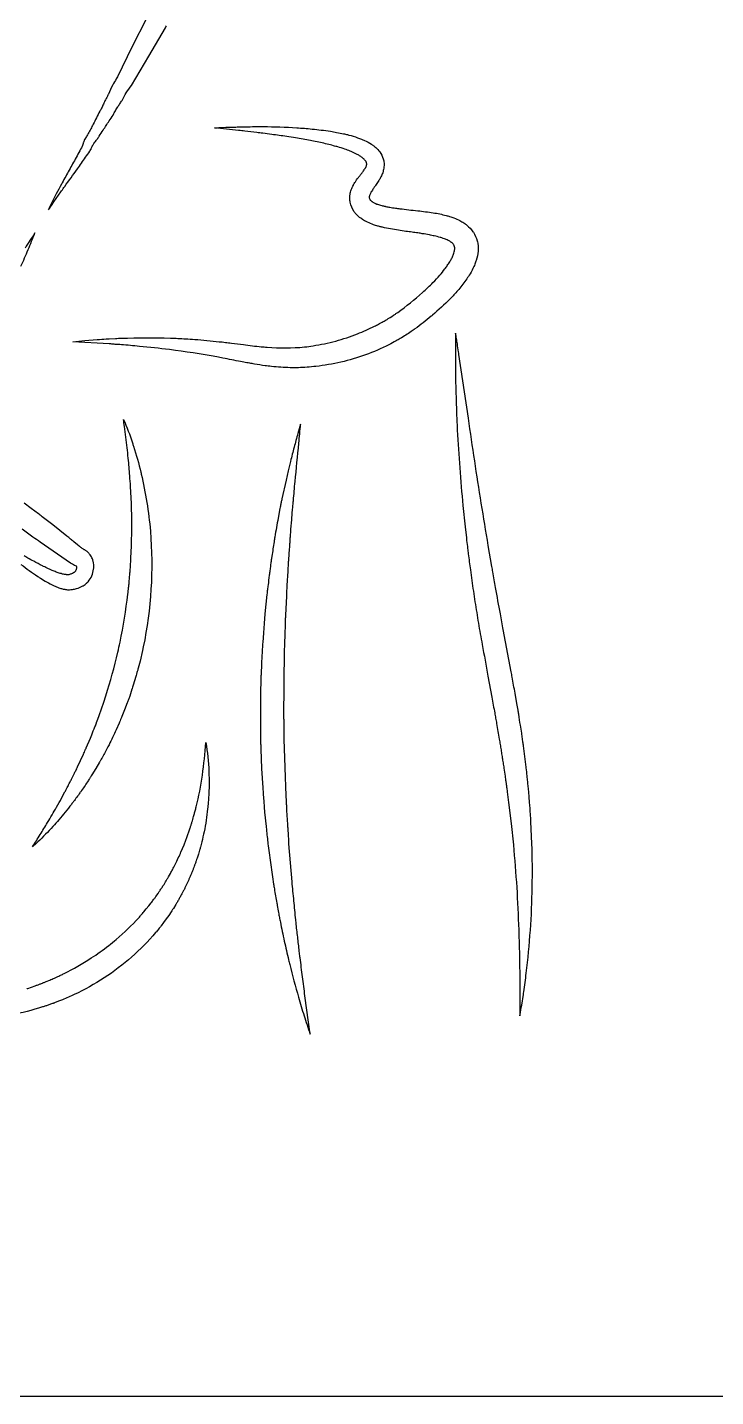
# Model space of a CAD drawing. Header units: millimetres. Extents: x 4236 to 5436, y 1579 to 2339.
# Drawn here: x 5042.6 to 5114.5, y 1579.4 to 1722.6 of the extents above; entities that cross this region are included whole.
import ezdxf

# ---------------------------------------------------------------- set-up
doc = ezdxf.new("R2010")
doc.units = ezdxf.units.MM
doc.layers.add('Default', color=70, linetype='Continuous')

msp = doc.modelspace()

# ---------------------------------------------------------------- linework, layer by layer
at = {"layer": 'Default'}
msp.add_lwpolyline([(5436.43, 1579.39), (4236.43, 1579.39), (4236.43, 2339.39), (5436.43, 2339.39)], close=True, dxfattribs=at)
for points in [[(5055.04, 1723.65), (5053.5, 1720.56), (5051.99, 1717.47, 0.004923), (5051.86, 1717.26, 0.018643), (5051.49, 1716.62, 0.028306), (5051.05, 1715.65, 0.003132), (5050.99, 1715.56, 0.013259), (5050.74, 1715.08, 0.008657), (5050.51, 1714.61, 0.01754), (5050.33, 1714.19, 0.004177), (5050.14, 1713.86, 0.004675), (5049.79, 1713.18, -0.00046), (5049.45, 1712.51, -0.004034), (5049.19, 1712.02, -0.007147), (5048.93, 1711.54, -0.005392), (5048.74, 1711.23), (5048.57, 1710.93, 0.01991), (5048.53, 1710.87, 0.014399), (5048.49, 1710.79, 0.027911), (5048.42, 1710.6, 0.007144), (5048.4, 1710.52, 0.002331), (5048.37, 1710.43, -0.001984), (5048.35, 1710.35, -0.008751), (5048.33, 1710.29, -0.002317), (5048.31, 1710.23, -0.004899), (5047.57, 1708.86, -0.001981), (5047.21, 1708.2, 0.000465), (5046.48, 1706.89, 0.00243), (5046.12, 1706.23, 0.005631), (5045.59, 1705.23, 0.012986), (5044.76, 1703.54, -0.003975), (5045.18, 1704.16, -0.004546), (5045.82, 1705.09, -0.002823), (5046.47, 1706, 0.001329), (5047.79, 1707.83, 0.00136), (5048.23, 1708.44, 0.005082), (5049.08, 1709.68, 0.026027), (5049.19, 1709.85, 0.009817), (5049.25, 1709.97, 0.009309), (5049.31, 1710.11, -0.005855), (5049.35, 1710.22, -0.007411), (5049.38, 1710.29, -0.027774), (5049.43, 1710.37), (5049.52, 1710.48), (5049.63, 1710.64, 0.005255), (5049.86, 1710.95, 0.004215), (5050.08, 1711.27, 0.005372), (5050.5, 1711.9, 0.000674), (5051.11, 1712.85, -0.005505), (5051.52, 1713.46, -0.002125), (5051.7, 1713.79, -0.007745), (5051.96, 1714.23, -0.009986), (5052.17, 1714.57, -0.014786), (5052.41, 1714.91), (5052.46, 1715.01, -0.028896), (5052.91, 1715.8, -0.023675), (5053.45, 1716.57), (5055.26, 1719.62), (5057, 1722.61, 0.001438), (5057.11, 1722.8, 0.00216)], [(5041.9, 1697.65, 0.005521), (5042.65, 1699.39, 0.007179), (5043.36, 1701.14, 0.002319), (5042.32, 1699.56, 0.000583)], [(5041.9, 1666.46, 0.01859), (5043.65, 1665.2, 0.004321), (5043.95, 1665, 0.012201), (5044.58, 1664.62, 0.02016), (5045.36, 1664.22, 0.023491), (5045.85, 1664.02, 0.011443), (5046.05, 1663.95, 0.025002), (5046.41, 1663.86, 0.004833), (5046.48, 1663.85, 0.014037), (5046.64, 1663.82, 0.052073), (5047.1, 1663.82, 0.013405), (5047.29, 1663.84, 0.033477), (5047.71, 1663.93, 0.056066), (5048.31, 1664.18, 0.011616), (5048.4, 1664.23, 0.021785), (5048.6, 1664.36, 0.019093), (5048.74, 1664.48, 0.003139), (5048.79, 1664.52, 0.016213), (5048.85, 1664.58, 0.016075), (5048.91, 1664.65, 0.073846), (5049.3, 1665.26, 0.070955), (5049.49, 1665.95, 0.009409), (5049.5, 1666.05, 0.077879), (5049.45, 1666.79, 0.022182), (5049.4, 1666.94, 0.025487), (5049.32, 1667.15, 0.074263), (5049.04, 1667.57, 0.042331), (5048.81, 1667.79, 0.010112), (5048.71, 1667.86, 0.011893), (5048.56, 1667.97, 0.000656), (5048.47, 1668.02, -0.001136), (5048.37, 1668.09, -0.002869), (5048.23, 1668.18, -0.004498), (5048.07, 1668.29, -0.005775), (5047.98, 1668.36), (5047.81, 1668.51), (5047.44, 1668.81, 0.000765), (5047.07, 1669.11, 0.00294), (5046.7, 1669.41), (5045.22, 1670.58, 0.001553), (5044.11, 1671.45, 0.001416), (5043.73, 1671.74), (5042.98, 1672.31), (5042.24, 1672.88, 0.001229)], [(5042.01, 1670.17, 0.000191), (5043.15, 1669.35, 0.002559), (5043.92, 1668.82), (5047.06, 1666.62, 0.001584), (5047.11, 1666.59, 0.003713), (5047.28, 1666.5, 0.002464), (5047.49, 1666.38), (5047.68, 1666.29, -0.038121), (5047.7, 1666.1, -0.025014), (5047.69, 1666.04, -0.040658), (5047.66, 1665.9, -0.037517), (5047.61, 1665.79, -0.027083), (5047.55, 1665.7, -0.015811), (5047.45, 1665.62, -0.015063), (5047.39, 1665.58, -0.043053), (5047.18, 1665.47, -0.021496), (5047.05, 1665.43, -0.020651), (5046.89, 1665.38, -0.020145), (5046.77, 1665.37, -0.02691), (5046.65, 1665.38, -0.011718), (5046.57, 1665.39, -0.012461), (5046.45, 1665.41, -0.014383), (5046.24, 1665.45, -0.004822), (5046.12, 1665.49, -0.012599), (5045.89, 1665.55, -0.007074), (5045.69, 1665.62, -0.011635), (5045.28, 1665.78, -0.010295), (5044.77, 1666.01, -0.006372), (5044.25, 1666.25, -0.001394), (5044.15, 1666.3, -0.009804), (5043.23, 1666.78, -0.003257), (5042.62, 1667.12, -0.003146), (5042.22, 1667.35, -0.002896)], [(5042.51, 1622.06, 0.001484), (5042.61, 1622.09), (5043.39, 1622.37, 0.007133), (5043.53, 1622.42, 0.004422), (5043.68, 1622.47, 0.001), (5043.96, 1622.59, -0.003727), (5044.15, 1622.66, -0.001506), (5044.25, 1622.7, 0.000936), (5044.39, 1622.75, 0.002489), (5044.54, 1622.81), (5044.91, 1622.97, 0.008799), (5045.39, 1623.17, 0.003395), (5045.67, 1623.3, 0.002218), (5046.04, 1623.48, 0.000536), (5046.41, 1623.65, 0.029433), (5049.24, 1625.28, 0.025206), (5051.07, 1626.58, 0.009631), (5051.86, 1627.22, 0.034974), (5054.2, 1629.49, 0.010726), (5054.34, 1629.64, 0.005916), (5054.47, 1629.79, 0.001087), (5054.61, 1629.94, -0.003337), (5054.74, 1630.1), (5055, 1630.41), (5055.26, 1630.73), (5055.51, 1631.05, -0.004008), (5055.75, 1631.38, -0.001887), (5055.81, 1631.46, 0.001179), (5055.91, 1631.58, 0.004937), (5056, 1631.71), (5056.23, 1632.04, 0.008474), (5056.4, 1632.3, 0.003017), (5056.52, 1632.47, 0.00084), (5056.68, 1632.72, 0.008368), (5056.79, 1632.9, 0.002638), (5056.85, 1632.98, 0.002233), (5057.01, 1633.25, -0.003667), (5057.11, 1633.42, 0.007245), (5057.19, 1633.55, 0.003058), (5057.25, 1633.64, 0.002102), (5057.32, 1633.78), (5057.53, 1634.13, 0.002876), (5057.62, 1634.31, 0.001668), (5057.72, 1634.5, 0.000924), (5057.91, 1634.86, 0.001908), (5058.19, 1635.42, 0.007089), (5058.49, 1636.07, 0.00446), (5058.62, 1636.35), (5058.78, 1636.73), (5058.94, 1637.12, 0.003597), (5059.01, 1637.31, 0.002249), (5059.09, 1637.51, 0.001804), (5059.24, 1637.89, 0.003201), (5059.31, 1638.09, 0.002098), (5059.38, 1638.29, 0.000896), (5059.51, 1638.68, -0.001492), (5059.58, 1638.88, 0.001333), (5059.67, 1639.18, 0.004672), (5059.77, 1639.48, 0.008312), (5059.94, 1640.08, 0.003606), (5060.05, 1640.48, 0.002062), (5060.16, 1640.89, 0.000646), (5060.21, 1641.09, 0.024814), (5060.86, 1644.41, 0.020694), (5061.21, 1647.82, -0.032984), (5061.54, 1644.81, -0.004306), (5061.55, 1644.37, -0.009554), (5061.56, 1643.5, -0.005267), (5061.55, 1642.85, -0.00144), (5061.54, 1642.63, -0.009984), (5061.47, 1641.54, -0.005071), (5061.41, 1640.88, -0.022359), (5061.04, 1638.49, -0.011691), (5060.79, 1637.42, -0.003674), (5060.66, 1636.88, -0.007398), (5060.56, 1636.56), (5060.44, 1636.14), (5060.3, 1635.71, -0.007379), (5060.21, 1635.45, -0.002512), (5060.16, 1635.29, -0.000235), (5060.05, 1634.98, 0.000772), (5060.01, 1634.87, -0.007917), (5059.91, 1634.61, -0.002482), (5059.85, 1634.46, 0.000703), (5059.73, 1634.15, 0.00124), (5059.68, 1634.05, -0.001492), (5059.46, 1633.53, -0.003382), (5059.33, 1633.23), (5059.14, 1632.82, -0.002058), (5059.06, 1632.67, -0.00291), (5059.02, 1632.57, -0.006673), (5058.94, 1632.42, -0.00016), (5058.79, 1632.12, -0.003955), (5058.65, 1631.88, -0.007521), (5058.52, 1631.63, -0.001063), (5058.35, 1631.34, -0.006566), (5058.16, 1631, -0.004375), (5058.07, 1630.86), (5057.83, 1630.47, -0.004031), (5057.77, 1630.38, -0.002043), (5057.71, 1630.29, 0.000605), (5057.59, 1630.1), (5057.34, 1629.72), (5057.08, 1629.36), (5056.81, 1629), (5056.54, 1628.64, 0.002136), (5056.47, 1628.55, 0.000988), (5056.33, 1628.38, -0.003385), (5056.19, 1628.2, -0.007766), (5056.05, 1628.03, -0.005526), (5055.97, 1627.94, -0.073578), (5050.6, 1623.2, -0.031064), (5047.47, 1621.45, -0.001226), (5046.86, 1621.18, -0.006125), (5046.24, 1620.91, -0.006585), (5045.82, 1620.75), (5045.41, 1620.58, -0.003097), (5045.3, 1620.54, -0.001624), (5045.2, 1620.51, 0.000511), (5044.99, 1620.43), (5044.57, 1620.28, -0.001482), (5044.41, 1620.23, -0.007195), (5044.22, 1620.17, -0.004686), (5044.14, 1620.15, -0.029583), (5040.91, 1619.32, -0.001797)]]:
    msp.add_lwpolyline(points, format="xyb", dxfattribs=at)
for points in [[(5078.02, 1708.21, 0.025742), (5078.03, 1708.28, 0.049808), (5078.04, 1708.38, 0.068228), (5078.01, 1708.49, 0.034111), (5077.96, 1708.61, 0.026577), (5077.9, 1708.69, 0.01555), (5077.85, 1708.75, 0.017523), (5077.76, 1708.85, 0.008916), (5077.7, 1708.9, 0.029097), (5077.41, 1709.12, 0.019024), (5077.13, 1709.3, 0.016509), (5076.82, 1709.46, 0.017545), (5076.29, 1709.7, 0.013291), (5075.74, 1709.91, 0.01196), (5075.01, 1710.13, 0.005087), (5074.57, 1710.26, 0.013204), (5073.22, 1710.59, 0.005043), (5072.46, 1710.75, 0.001681), (5072.15, 1710.81, 0.007554), (5070.6, 1711.08, 0.003695), (5069.67, 1711.23, 0.004598), (5068.11, 1711.44, 0.001827), (5067.17, 1711.57, 0.001293), (5066.54, 1711.64, 0.001728), (5065.28, 1711.79, 0.000579), (5064.65, 1711.86), (5063.39, 1712), (5062.75, 1712.06), (5062.12, 1712.13, -0.004332), (5063.07, 1712.18, -0.002249), (5064.03, 1712.21, -0.000573), (5064.66, 1712.23, -0.00171), (5065.62, 1712.25, -0.003099), (5066.57, 1712.26, -0.002888), (5067.21, 1712.26, -0.014034), (5070.72, 1712.14, -0.008076), (5072.32, 1712.01, -0.014681), (5074.25, 1711.77, -0.005931), (5074.89, 1711.66, -0.012732), (5075.62, 1711.51, -0.005236), (5076.02, 1711.42, -0.001821), (5076.18, 1711.38, -0.019735), (5077.07, 1711.1, -0.010603), (5077.48, 1710.95, -0.010404), (5077.8, 1710.81, -0.039391), (5078.54, 1710.41, -0.016355), (5078.78, 1710.24, -0.015057), (5078.98, 1710.07, -0.051109), (5079.4, 1709.62, -0.088098), (5079.76, 1708.88, -0.023599), (5079.81, 1708.69, -0.056761), (5079.85, 1708.19, -0.055548), (5079.77, 1707.66, -0.039269), (5079.62, 1707.22, -0.017223), (5079.51, 1706.99, -0.007032), (5079.44, 1706.85, -0.014781), (5079.24, 1706.53, -0.007653), (5079.1, 1706.31, -0.003969), (5078.95, 1706.1, 0.002062), (5078.78, 1705.85, 0.004632), (5078.69, 1705.73, 0.009826), (5078.56, 1705.52, 0.010685), (5078.48, 1705.39, 0.011175), (5078.42, 1705.28, 0.026883), (5078.35, 1705.12, 0.02626), (5078.32, 1705.01, 0.021353), (5078.3, 1704.95, 0.019352), (5078.3, 1704.85, 0.050261), (5078.31, 1704.75, 0.084793), (5078.41, 1704.58, 0.032209), (5078.46, 1704.52, 0.02914), (5078.56, 1704.44, 0.01561), (5078.63, 1704.39, 0.017782), (5078.73, 1704.33, 0.017106), (5078.87, 1704.25, 0.01258), (5079, 1704.2, 0.013208), (5079.17, 1704.13, 0.01067), (5079.36, 1704.07, 0.011049), (5079.61, 1704, 0.010342), (5079.95, 1703.92, 0.001724), (5080.02, 1703.9, 0.008859), (5080.45, 1703.82, 0.008168), (5081.04, 1703.73, 0.003911), (5081.49, 1703.67, 0.002565), (5082.42, 1703.56, -0.000743), (5083.37, 1703.46, -0.004109), (5084.17, 1703.36, -0.007162), (5084.99, 1703.25, -0.010598), (5085.66, 1703.12, -0.015118), (5086.35, 1702.96, -0.007857), (5086.7, 1702.86, -0.015299), (5087.14, 1702.71, -0.029662), (5087.78, 1702.43, -0.025795), (5088.19, 1702.18, -0.024948), (5088.51, 1701.94, -0.070475), (5089.14, 1701.26, -0.005455), (5089.18, 1701.21, -0.082334), (5089.58, 1700.3, -0.006025), (5089.6, 1700.24, -0.065662), (5089.68, 1699.36, -0.008458), (5089.67, 1699.24, -0.057228), (5089.48, 1698.27, -0.018739), (5089.34, 1697.88, -0.010832), (5089.23, 1697.61, -0.027268), (5088.83, 1696.86, -0.015673), (5088.49, 1696.33, -0.024839), (5087.65, 1695.22, -0.015969), (5086.85, 1694.34, -0.001813), (5086.73, 1694.22, -0.023365), (5084.9, 1692.53, -0.001292), (5084.77, 1692.42, -0.017823), (5083.08, 1691.1, -0.005043), (5082.67, 1690.82, -0.016691), (5081.54, 1690.09, -0.004309), (5081.1, 1689.84, -0.011899), (5080.36, 1689.44, -0.031789), (5077.9, 1688.38, -0.028982), (5075.34, 1687.62, -0.030794), (5072.72, 1687.17, -0.020971), (5070.89, 1687.04, -0.010983), (5070.05, 1687.04, -0.022284), (5068.07, 1687.17, -0.006357), (5067.41, 1687.24, -0.010276), (5066.29, 1687.42, -0.002819), (5065.81, 1687.5, -0.002174), (5065.18, 1687.62, -0.000648), (5064.86, 1687.68, 0.000968), (5063, 1688.04, 0.001598), (5062.38, 1688.16, 0.013883), (5057.41, 1688.93, 0.008308), (5054.28, 1689.27, 0.003991), (5052.39, 1689.44, 0.003454), (5052.07, 1689.46, 0.001438), (5051.76, 1689.48, -0.001877), (5051.29, 1689.52, -0.001297), (5051.13, 1689.53), (5049.86, 1689.61), (5048.59, 1689.67), (5047.96, 1689.7), (5047.33, 1689.73, -0.00379), (5048.59, 1689.87), (5049.86, 1689.98, -0.001422), (5050.81, 1690.04, -0.001331), (5051.13, 1690.06), (5051.77, 1690.1, -0.001403), (5052.08, 1690.11, -0.002386), (5052.32, 1690.12, -0.001018), (5052.4, 1690.12, -0.018216), (5057.51, 1690.14, -0.005771), (5059.11, 1690.06, -0.002657), (5060.07, 1690, -0.005329), (5061.34, 1689.89, -0.003943), (5062.62, 1689.76, -0.003509), (5063.26, 1689.69, -0.002205), (5063.89, 1689.61, -0.001791), (5065.15, 1689.45, 0.003399), (5066.08, 1689.33, 0.004658), (5067.01, 1689.23, 0.003879), (5067.62, 1689.18, 0.047398), (5071.54, 1689.21, 0.011457), (5072.43, 1689.33, 0.015824), (5073.62, 1689.55, 0.011737), (5074.79, 1689.83, 0.028754), (5077.07, 1690.58, 0.02201), (5078.85, 1691.37, 0.005828), (5079.25, 1691.58, 0.010441), (5079.77, 1691.86, 0.00513), (5080.16, 1692.09, 0.001258), (5080.28, 1692.17, 0.013085), (5081.03, 1692.65, 0.003709), (5081.27, 1692.82, 0.029128), (5083.88, 1694.91, 0.015447), (5084.96, 1695.95, 0.014233), (5085.66, 1696.71, 0.017132), (5086.21, 1697.38, 0.01033), (5086.46, 1697.72, 0.015479), (5086.72, 1698.12, 0.016996), (5086.91, 1698.46, 0.009967), (5086.99, 1698.63, 0.033937), (5087.15, 1699.03, 0.027328), (5087.21, 1699.28, 0.024062), (5087.23, 1699.43, 0.040999), (5087.23, 1699.6, 0.027439), (5087.22, 1699.69, 0.066469), (5087.14, 1699.89, 0.041824), (5087.07, 1699.98, 0.033742), (5086.97, 1700.09, 0.019501), (5086.88, 1700.15, 0.016278), (5086.78, 1700.22, 0.017319), (5086.65, 1700.3, 0.020168), (5086.44, 1700.41, 0.011837), (5086.27, 1700.48, 0.012256), (5086.03, 1700.57, 0.011939), (5085.71, 1700.67, 0.013803), (5085.09, 1700.82, 0.008206), (5084.59, 1700.93, 0.007775), (5083.84, 1701.06, 0.002947), (5083.39, 1701.13, 0.001957), (5082.77, 1701.22, 0.000588), (5082.14, 1701.3, -0.003219), (5081.34, 1701.42, -0.007871), (5080.53, 1701.56, -0.011998), (5079.7, 1701.73, -0.002792), (5079.53, 1701.77, -0.006491), (5079.19, 1701.86, -0.012988), (5078.75, 1702, -0.025851), (5078.13, 1702.25, -0.017652), (5077.82, 1702.41, -0.030114), (5077.41, 1702.67, -0.046674), (5076.96, 1703.06, -0.036981), (5076.72, 1703.36, -0.10248), (5076.31, 1704.34, -0.023687), (5076.28, 1704.54, -0.022702), (5076.26, 1704.78, -0.008497), (5076.26, 1704.88, -0.002274), (5076.27, 1704.95, -0.006699), (5076.28, 1705.05, -0.008716), (5076.29, 1705.15, -0.005533), (5076.32, 1705.34, -0.015798), (5076.34, 1705.4, -0.044388), (5076.52, 1705.9, -0.018646), (5076.64, 1706.15, -0.005908), (5076.69, 1706.24, -0.019344), (5076.9, 1706.57, -0.009254), (5077.05, 1706.79, -0.002042), (5077.11, 1706.86, -0.002187), (5077.21, 1706.99, -0.00132), (5077.41, 1707.25, 0.003584), (5077.59, 1707.48, 0.006587), (5077.71, 1707.65, 0.010482), (5077.82, 1707.81, 0.012754), (5077.89, 1707.93, 0.009456), (5077.93, 1708, 0.02477), (5078, 1708.15, 0.014469)], [(5092.58, 1643.69, -0.004125), (5092.63, 1643.34, -0.000779), (5092.68, 1642.93, 0.002448), (5092.72, 1642.65), (5092.87, 1641.55), (5093.13, 1639.34), (5093.36, 1637.12, -0.015426), (5093.92, 1628.21, -0.003879), (5093.99, 1625.97, -0.004155), (5094.03, 1622.6, -0.002165), (5094.03, 1619.22, 0.000677), (5094.06, 1619.36, 0.005926), (5094.23, 1620.33), (5094.41, 1621.44, 0.000771), (5094.45, 1621.72, 0.0066), (5094.71, 1623.68, 0.014076), (5095.14, 1628.18, 0.025451), (5095.3, 1637.24), (5095.2, 1639.51, 0.001215), (5095.09, 1641.21, 0.001023), (5095.04, 1641.77, -0.00063), (5095.02, 1642.06, -0.000145), (5094.95, 1642.9, 0.00223), (5094.89, 1643.47, 0.004124), (5094.83, 1644.03, -0.000594), (5094.8, 1644.32, -0.000219), (5094.71, 1645.16, 0.001939), (5094.64, 1645.73, 0.003507), (5094.57, 1646.29, 0.000768), (5094.5, 1646.85, 0.001721), (5094.43, 1647.41, 0.000847), (5094.41, 1647.55, 0.001731), (5094.35, 1647.97, -0.000672), (5094.27, 1648.53, 0.000953), (5094.23, 1648.81, 0.002102), (5094.1, 1649.65, 0.000777), (5093.92, 1650.77, 0.002885), (5093.86, 1651.19, 0.001422), (5093.74, 1651.89), (5093.54, 1653, 0.000492), (5093.24, 1654.66, 0.001223), (5093.14, 1655.22), (5092.31, 1659.63, -0.002232), (5092, 1661.28, -0.000767), (5091.5, 1664.03, -0.001108), (5091.21, 1665.68, -0.001342), (5091.12, 1666.24), (5090.74, 1668.44, -0.001752), (5090.01, 1672.86, -0.001809), (5089.32, 1677.3, -0.001099), (5088.66, 1681.74), (5087.67, 1688.41, -0.000538), (5087.63, 1688.69, -0.000391), (5087.51, 1689.53, 0.001368), (5087.42, 1690.08, 0.002585), (5087.33, 1690.64, 0.001301), (5087.33, 1690.36, 0.001992), (5087.32, 1689.79, 0.00085), (5087.31, 1688.95, -0.001063), (5087.3, 1688.38, 0.001769), (5087.3, 1687.54, 0.001679), (5087.32, 1686.13, 0.007032), (5087.45, 1681.62, 0.001737), (5087.5, 1680.49, 0.011129), (5088.09, 1672.62), (5088.32, 1670.37), (5088.45, 1669.25, 0.000609), (5088.48, 1668.97, 0.002274), (5088.58, 1668.13, 0.001299), (5088.65, 1667.57, 0.003068), (5088.87, 1665.89, 0.001877), (5089.18, 1663.65, 0.004344), (5089.53, 1661.42, 0.001411), (5089.71, 1660.31, 0.000826), (5089.9, 1659.19, 0.001255), (5090.1, 1658.08, 0.000709), (5090.71, 1654.77), (5091.12, 1652.56, -0.000689), (5091.41, 1650.91, -0.001267), (5091.51, 1650.36, -0.000382), (5091.61, 1649.81, -0.001343), (5091.75, 1648.99, -0.002733), (5091.89, 1648.16, 0.00035), (5091.94, 1647.89, -0.000953), (5092.03, 1647.34, -0.001718), (5092.07, 1647.06, 0.001754), (5092.16, 1646.51, 0.000763), (5092.24, 1645.96, -0.001772), (5092.29, 1645.69, -0.002749), (5092.37, 1645.14, -0.001337), (5092.49, 1644.31, 0.001233), (5092.57, 1643.76, -0.001195)], [(5046.84, 1643.31, -0.00282), (5046.88, 1643.4, -0.003345), (5047.01, 1643.64, 0.002751), (5047.09, 1643.8, 0.00586), (5047.17, 1643.97), (5047.5, 1644.62, 0.005345), (5047.58, 1644.79, 0.002749), (5047.66, 1644.95, -0.001057), (5047.78, 1645.2, -0.001217), (5047.82, 1645.28), (5048.13, 1645.94), (5048.43, 1646.61, -0.002886), (5048.47, 1646.69, -0.00314), (5048.58, 1646.94, 0.003274), (5048.66, 1647.11, 0.006624), (5048.73, 1647.28), (5049.15, 1648.28), (5049.29, 1648.62, 0.002491), (5049.63, 1649.47, 0.006152), (5049.79, 1649.89, 0.001642), (5049.82, 1649.98), (5050.07, 1650.66), (5050.31, 1651.34), (5050.55, 1652.03), (5050.77, 1652.72, 0.020682), (5052.02, 1657.26, 0.005453), (5052.25, 1658.32, 0.022286), (5053.07, 1663.33, 0.00361), (5053.15, 1664.05, 0.005161), (5053.19, 1664.41, 0.002871), (5053.22, 1664.77, -0.000275), (5053.27, 1665.32, -0.000855), (5053.28, 1665.5, -0.002128), (5053.3, 1665.68, -0.002345), (5053.34, 1666.22, 0.003237), (5053.37, 1666.68, 0.003957), (5053.38, 1666.95, 0.010454), (5053.47, 1669.5, 0.001669), (5053.48, 1669.86, 0.01849), (5053.35, 1674.62, 0.003548), (5053.27, 1675.72, 0.006701), (5053.11, 1677.56, 0.002956), (5052.99, 1678.67, 0.003549), (5052.86, 1679.78, 0.001673), (5052.71, 1680.89, 0.000426), (5052.62, 1681.63, -0.021947), (5053.55, 1679.17, -0.002692), (5053.66, 1678.81, -0.018716), (5054.43, 1676.09, -0.001074), (5054.47, 1675.91, -0.036974), (5055.42, 1669.94, -0.072359), (5054.68, 1657.82), (5054.6, 1657.44), (5054.34, 1656.33), (5054.15, 1655.59, 0.001627), (5054.1, 1655.4, -0.002714), (5054.02, 1655.13, -0.00629), (5053.95, 1654.85, -0.00282), (5053.67, 1653.94, -0.006417), (5053.53, 1653.49, -0.001704), (5053.5, 1653.39), (5053.26, 1652.67, -0.002747), (5053.13, 1652.31, -0.000658), (5052.99, 1651.96), (5052.73, 1651.24), (5052.44, 1650.54, 0.002794), (5052.37, 1650.36, -0.002004), (5052.26, 1650.09, -0.00651), (5052.15, 1649.83), (5051.84, 1649.14, -0.012869), (5051.1, 1647.59, -0.005103), (5050.66, 1646.75, -0.00173), (5050.48, 1646.42, -0.008102), (5050.34, 1646.17, -0.002763), (5050.25, 1646, -0.00046), (5050.1, 1645.76), (5049.72, 1645.1), (5049.32, 1644.45, -0.00298), (5049.18, 1644.21, -0.004561), (5049.02, 1643.97, -0.003916), (5048.92, 1643.82, -0.000205), (5048.6, 1643.34, -0.006068), (5048.23, 1642.79, -0.004306), (5048.06, 1642.56, -0.005199), (5047.73, 1642.1, -0.003303), (5047.4, 1641.65, -0.001079), (5047.17, 1641.35, -0.012278), (5045.86, 1639.74, -0.008211), (5045.23, 1639.04, -0.017393), (5043.66, 1637.42, -0.007228), (5043.11, 1636.91, 0.001472), (5043.9, 1638.18, 0.003108), (5044.68, 1639.45, 0.007198), (5045.61, 1641.05, 0.003267), (5046.15, 1642.01), (5046.5, 1642.66, 0.005287), (5046.59, 1642.82, 0.002741), (5046.67, 1642.99, -0.000964), (5046.8, 1643.23, -0.001168)], [(5066.96, 1647.57, 0.002297), (5066.96, 1647.44, 0.000903), (5066.97, 1647.25, -0.001335), (5066.97, 1647.13), (5067.05, 1645.1), (5067.1, 1644.09), (5067.17, 1643.08, 0.000937), (5067.28, 1641.56, 0.001721), (5067.32, 1641.06), (5067.36, 1640.55), (5067.52, 1639.04, 0.001327), (5067.57, 1638.53, 0.001469), (5067.73, 1637.02, 0.000888), (5067.87, 1636.02, 0.00117), (5068, 1635.02, 0.00361), (5068.3, 1633.01, 0.001425), (5068.38, 1632.51, 0.001265), (5068.64, 1631.02, -0.000754), (5068.69, 1630.77, -0.000055), (5068.82, 1630.02, 0.002905), (5068.91, 1629.52, 0.005106), (5069.01, 1629.03, 0.00147), (5069.21, 1628.04, 0.003298), (5069.42, 1627.05, 0.001102), (5069.64, 1626.06, 0.00311), (5069.87, 1625.08, 0.001212), (5069.99, 1624.59, 0.009682), (5070.91, 1621.17, 0.006653), (5071.49, 1619.24, 0.007922), (5072.12, 1617.32), (5071.58, 1621.31, -0.000396), (5071.45, 1622.31, -0.001581), (5071.2, 1624.3, -0.001383), (5071.07, 1625.29, -0.000611), (5071.01, 1625.79, -0.002301), (5070.84, 1627.28, -0.001045), (5070.67, 1628.78, -0.001504), (5070.62, 1629.27, -0.001617), (5070.52, 1630.27, 0.000131), (5070.33, 1632.26, 0.001752), (5070.23, 1633.25), (5069.91, 1637.23, 0.00148), (5069.82, 1638.73, 0.001343), (5069.79, 1639.23), (5069.69, 1640.72), (5069.67, 1641.22, 0.001747), (5069.65, 1641.71, 0.000951), (5069.57, 1643.21), (5069.53, 1644.2), (5069.5, 1645.2), (5069.44, 1647.19, 0.000673), (5069.44, 1647.26, 0.00055), (5069.43, 1647.44, -0.001593), (5069.43, 1647.57, -0.003063), (5069.42, 1647.69), (5069.41, 1649.19, 0.000869), (5069.39, 1650.18, -0.001111), (5069.38, 1650.68, -0.002142), (5069.38, 1651.18), (5069.39, 1653.17), (5069.39, 1654.17, -0.001619), (5069.39, 1654.29, -0.00246), (5069.39, 1654.54, -0.000966), (5069.4, 1654.92, 0.001431), (5069.41, 1655.17, 0.00145), (5069.44, 1656.66, 0.001377), (5069.44, 1657.16, -0.001847), (5069.45, 1657.28, -0.003122), (5069.45, 1657.53, -0.001978), (5069.46, 1657.78, -0.000963), (5069.47, 1658.16), (5069.51, 1659.15), (5069.54, 1660.15), (5069.55, 1660.65, -0.004485), (5069.56, 1660.84, -0.001124), (5069.57, 1661.02, 0.001642), (5069.58, 1661.15), (5069.67, 1663.14, -0.003864), (5069.69, 1663.64, -0.002503), (5069.72, 1664.14, -0.000548), (5069.78, 1665.14, 0.001353), (5069.8, 1665.39, 0.00218), (5069.84, 1666.14, -0.001051), (5069.87, 1666.63, -0.00293), (5069.9, 1667.13, 0.001504), (5070.01, 1668.63, 0.001222), (5070.05, 1669.13, 0.001069), (5070.05, 1669.25, 0.000879), (5070.08, 1669.63, -0.002519), (5070.1, 1669.88, -0.004852), (5070.12, 1670.13), (5070.2, 1671.13, 0.000918), (5070.28, 1672.12, -0.001203), (5070.32, 1672.62, -0.002312), (5070.37, 1673.12, -0.001968), (5070.55, 1675.12, -0.000703), (5070.94, 1679.13, 0.001254), (5071.13, 1681.13, 0.001733), (5070.85, 1680.16, 0.004629), (5070.44, 1678.71, 0.006924), (5070.07, 1677.24), (5069.82, 1676.26), (5069.71, 1675.77), (5069.6, 1675.27), (5069.17, 1673.3, 0.007137), (5069.09, 1672.93, 0.002345), (5069.02, 1672.56, -0.001637), (5068.97, 1672.31), (5068.78, 1671.31, 0.003487), (5068.6, 1670.32, 0.005162), (5068.43, 1669.32, 0.001217), (5068.35, 1668.82, 0.001511), (5068.12, 1667.32, 0.005981), (5068.06, 1666.95, 0.001429), (5068.01, 1666.57, -0.002083), (5067.98, 1666.32, 0.001837), (5067.91, 1665.82, 0.00067), (5067.85, 1665.32, 0.000561), (5067.72, 1664.31, 0.00248), (5067.66, 1663.81, 0.00407), (5067.6, 1663.31), (5067.4, 1661.29, -0.000814), (5067.39, 1661.23, -0.000667), (5067.37, 1661.04, 0.001922), (5067.36, 1660.92, 0.003846), (5067.35, 1660.79), (5067.31, 1660.29), (5067.24, 1659.28), (5067.16, 1658.27, 0.000637), (5067.14, 1658.01, 0.001391), (5067.13, 1657.76, 0.002522), (5067.11, 1657.51, 0.003653), (5067.1, 1657.25, 0.00136), (5067.07, 1656.75, 0.00142), (5067.01, 1655.23, -0.0007), (5067, 1655.1, -0.000569), (5066.98, 1654.72, 0.001663), (5066.97, 1654.47, 0.003194), (5066.97, 1654.22), (5066.95, 1653.21), (5066.92, 1651.18, 0.001059), (5066.92, 1650.93, 0.001908), (5066.92, 1650.17, -0.000838), (5066.93, 1649.15), (5066.95, 1647.63, 0.001512)]]:
    msp.add_lwpolyline(points, format="xyb", close=True, dxfattribs=at)

doc.saveas('drawing.dxf')
